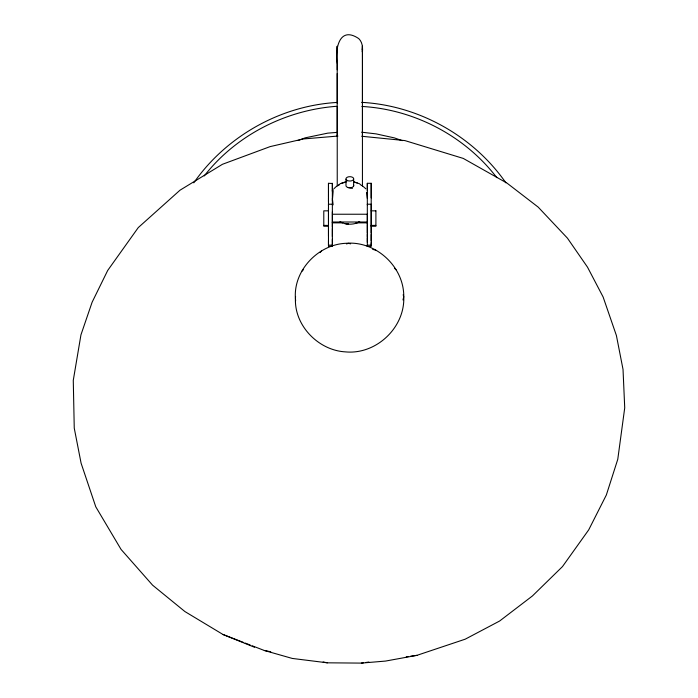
<?xml version="1.0" encoding="UTF-8"?>
<svg xmlns="http://www.w3.org/2000/svg" width="698" height="698" viewBox="0 0 698 698"><rect width="100%" height="100%" fill="white"/><g stroke="black" fill="none" stroke-linecap="round" stroke-linejoin="round"><path stroke-width="1.05" d="M328.479 236.16L328.479 210.84L323.785 210.84L323.785 226.248L328.479 226.248M328.479 223.779L328.479 193.878M328.479 193.494L328.479 183.312L332.361 183.452M332.361 236.587L332.361 228.525M332.361 190.964L333.103 189.725L332.361 190.842L332.361 242.031M328.479 240.522L328.479 246.42L332.361 246.42L332.361 239.231M332.361 214.007L332.361 211.843M332.361 200.605L333.155 191.235M332.361 183.295L332.361 190.633M337.213 106.585L337.213 135.97M362.471 135.97L362.471 106.585M371.205 232.966L371.205 183.295L367.323 183.312L367.323 188.643M371.205 242.668L371.205 246.42L367.323 246.42L367.323 234.266M367.323 233.167L367.323 222.243M367.323 204.802L367.323 183.312M371.205 234.467L371.205 245.164L367.323 245.164L367.323 246.42M371.205 240.923L371.205 225.82M371.205 197.892L371.205 183.295M362.463 103.409C362.454 86.316 362.498 69.224 362.445 52.132C362.838 47.377 362.419 42.116 358.763 38.608C338.643 25.023 334.743 50.465 337.239 64.452M371.205 204.95L371.205 210.875M346.025 179.255L345.99 185.336A3.9 2.181 0 0 0 350.047 187.779A3.9 2.181 0 0 0 353.616 185.092M337.195 69.765L337.239 46.181L337.448 51.818M362.236 51.818L362.437 46.181L362.437 186.253M362.236 49.89L362.489 46.635M295.568 296.449C293.108 324.361 317.695 350.291 345.327 351.871C376.091 354.933 405.102 327.598 403.767 296.72C404.098 266.732 375.917 240.731 346.086 243.297C317.485 244.352 292.017 271.941 295.638 300.629M402.973 299.957L403.758 296.807L403.165 294.731M193.8 182.832C226.239 136.285 280.5 105.651 337.186 102.44M204.244 175.94C235.88 135.333 285.543 110.04 336.724 106.288M301.894 271.252L303.403 269.698M319.963 252.597L321.473 251.036M333.914 188.748L336.698 186.139M338.303 185.537L339.455 184.464M338.102 185.607L340.162 183.766L346.819 181.384M358.519 222.374L359.697 221.763C353.677 225.026 346.016 224.992 339.987 221.763M298.098 140.481L305.201 137.838L327.728 133.144L337.326 132.367M341.139 183.452L346.068 181.969M367.323 192.343L366.642 192.569L367.323 198.45M252.24 645.816L264.315 650.484L292.27 658.432L327.388 662.821L361.363 663.1L385.566 661.067L416.959 655.335L465.208 639.185L499.611 621.028L532.417 595.961L562.483 566.584L588.702 529.869L606.344 494.995L617.774 459.284L624.727 407.841L623.026 369.425L616.404 335.52L603.124 296.999L587.507 267.159L567.43 238.14L538.202 207.132L506.966 183.085L463.271 158.42L404.875 140.586L361.695 136.258M346.452 243.916L348.538 243.323L350.632 243.846M361.363 663.1L363.501 662.803M365.639 662.507L368.841 662.053M406.271 656.827L408.409 656.53M410.546 656.233L416.959 655.335M337.928 136.058L303.333 138.954L270.152 146.606L222.444 164.292L179.997 190.205L138.274 227.583L107.693 270.466L92.119 302.199L80.951 334.848L73.273 380.358L74.25 428.118L81.099 463.21L95.774 506.809L121.059 549.413L152.583 585.168L184.909 611.553L223.046 634.517L254.491 647.238M332.361 204.217L328.479 204.217L328.479 205.814M371.205 204.217L367.323 204.217L367.323 223.535M332.361 222.008L367.323 222.008L367.323 214.234L332.361 214.234L332.361 227.051M342.648 222.854L332.361 222.854L332.361 222.33M356.006 222.854L367.323 222.854L367.323 222.33M323.785 225.402L328.479 225.402M371.205 225.402L375.899 225.402M332.361 245.164L328.479 245.164L328.479 227.251M361.643 102.362C418.634 105.433 473.288 136.005 505.884 182.832M361.834 106.445C414.158 109.35 464.938 135.962 496.793 177.632M361.608 132.192L376.17 133.894L394.344 137.89L402.249 140.656M347.203 224.006L348.616 224.189L344.768 223.604M353.738 181.829L359.522 183.766L361.581 185.607M352.464 188.364L347.569 187.465M264.315 650.484L270.737 651.74M323.113 661.983L327.388 662.821M353.624 181.969L357.297 182.946M372.68 249.378L375.829 250.172M223.046 634.517L243.183 642.308M245.19 643.085L250.224 645.031M361.887 185.328L365.831 188.8M394.492 268.241L396.045 269.751M332.361 198.441L333.129 204.846M337.195 46.635L337.457 49.34M337.239 186.253L337.204 64.975M337.221 73.56L337.221 103.409M353.633 179.334A3.883 2.173 0 0 1 347.203 180.45A3.883 2.173 0 0 1 348.686 176.777A3.883 2.173 0 0 1 353.633 179.334L353.65 186.034M367.323 237.643L367.323 242.215M332.361 183.792L332.361 191.339M328.479 207.716L328.488 210.683M367.323 188.957L367.323 190.571M367.323 224.398L367.323 236.744M332.361 242.459L332.361 246.42M328.479 183.312L328.479 197.202M328.479 197.621L328.479 201.678M375.899 210.84L371.205 210.84L371.205 226.248L375.899 226.248L375.899 210.84"/></g></svg>
